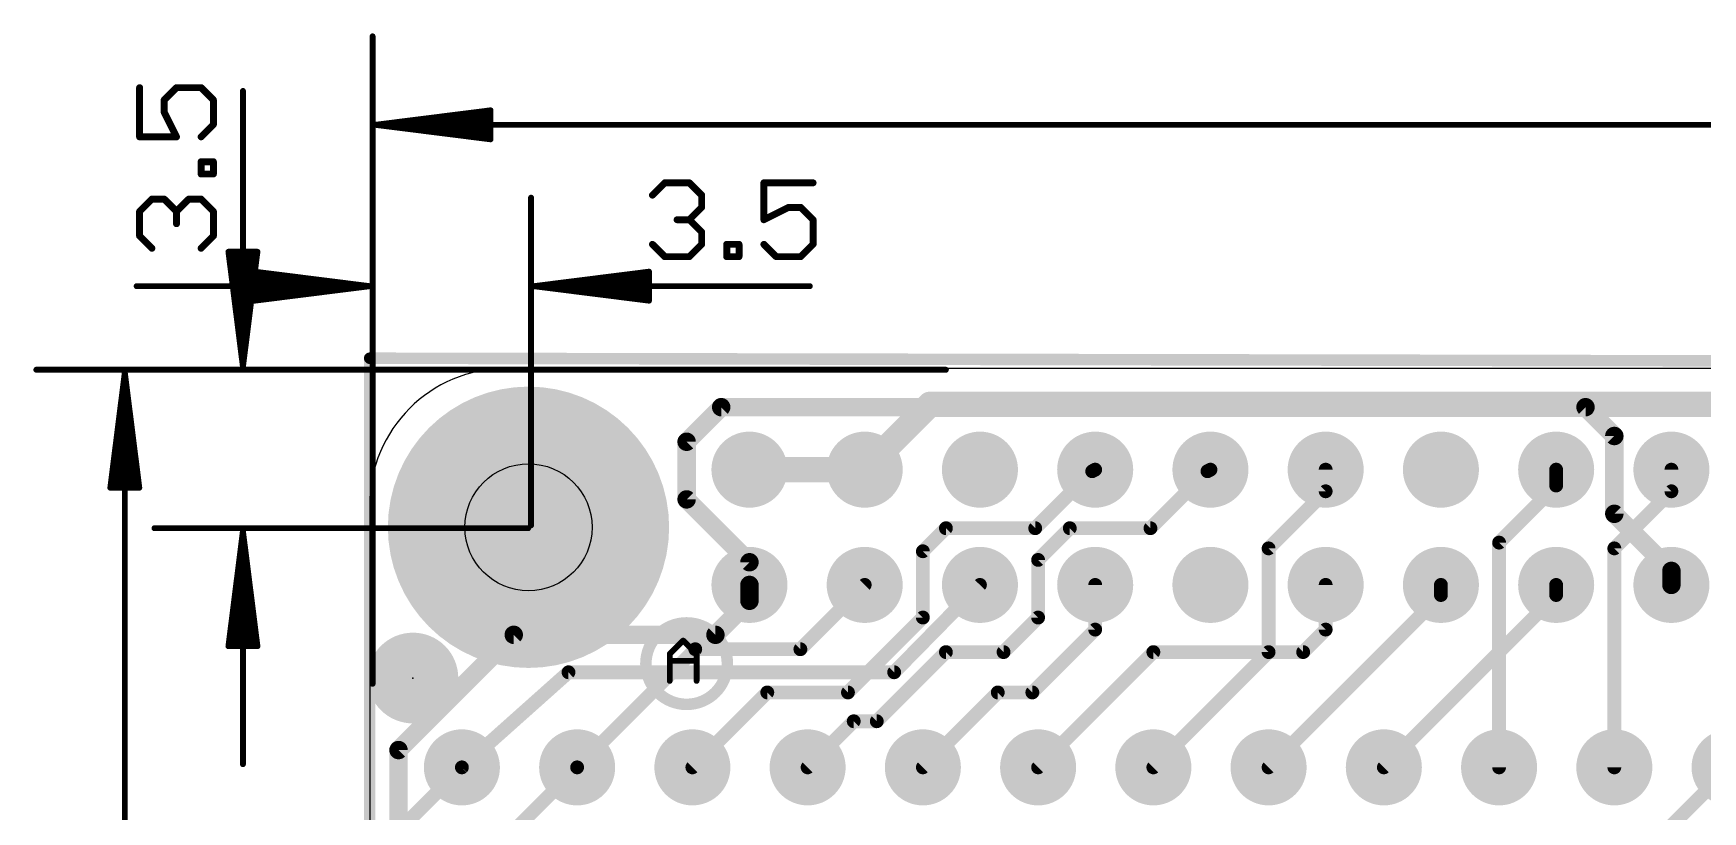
# Model space of a CAD drawing. Extents: x -7.8 to 70, y -5.3 to 37.7.
# Drawn here: x -7.41 to 29.38, y 20.23 to 37.38 of the extents above; entities that cross this region are included whole.
import ezdxf

# ---------------------------------------------------------------- set-up
doc = ezdxf.new("R2010")
doc.units = 0
for name, color, linetype in [('1', 12, 'CONTINUOUS'), ('16', 132, 'CONTINUOUS'), ('17', 110, 'CONTINUOUS'), ('20', 4, 'CONTINUOUS'), ('21', 40, 'CONTINUOUS'), ('23', 53, 'CONTINUOUS'), ('41', 12, 'CONTINUOUS'), ('47', 253, 'CONTINUOUS')]:
    doc.layers.add(name, color=color, linetype=linetype)

# ---------------------------------------------------------------- blocks, each defined once
blk = doc.blocks.new('ROUNDP')
at = {"const_width": 0.5}
blk.add_lwpolyline([(0, -0.25, 1), (0, 0.25, 1), (0, -0.25)], format="xyb", dxfattribs=at)
blk = doc.blocks.new('PIE')
at = {"const_width": 0.5}
blk.add_lwpolyline([(0, -0.25, 1), (0, 0.25, 1), (0, -0.25)], format="xyb", dxfattribs=at)

msp = doc.modelspace()

# ---------------------------------------------------------------- linework, layer by layer
at = {"layer": '1'}
for points, const_width in [([(12.35, 29.21), (10.91, 27.77)], 0.5588), ([(12.35, 29.21), (57.15, 29.21)], 0.5588), ([(8.37, 27.77), (10.91, 27.77)], 0.5588), ([(14.6685, 26.4795), (15.924, 27.735)], 0.3048), ([(15.924, 27.735), (15.99, 27.77)], 0.3048), ([(17.2085, 26.4795), (18.464, 27.735)], 0.3048), ([(18.464, 27.735), (18.53, 27.77)], 0.3048), ([(28.69, 27.77), (28.69, 27.293)], 0.3048), ([(28.69, 27.293), (27.432, 26.035)], 0.3048), ([(12.192, 25.9715), (12.7, 26.4795)], 0.3048), ([(12.7, 26.4795), (14.6685, 26.4795)], 0.3048), ([(14.732, 25.781), (15.4305, 26.4795)], 0.3048), ([(15.4305, 26.4795), (17.2085, 26.4795)], 0.3048), ([(12.192, 24.511), (12.192, 25.9715)], 0.3048), ([(27.432, 26.035), (27.432, 21.209)], 0.3048), ([(14.732, 24.511), (14.732, 25.781)], 0.3048), ([(9.4925, 23.8125), (10.91, 25.23)], 0.3048), ([(15.99, 25.23), (15.99, 24.245)], 0.3048), ([(19.812, 21.209), (23.61, 25.007)], 0.3048), ([(21.07, 24.245), (21.07, 25.23)], 0.3048), ([(22.352, 21.209), (26.15, 25.007)], 0.3048), ([(23.61, 25.007), (23.61, 25.23)], 0.3048), ([(26.15, 25.007), (26.15, 25.23)], 0.3048), ([(10.541, 22.86), (12.192, 24.511)], 0.3048), ([(13.97, 23.749), (14.732, 24.511)], 0.3048), ([(14.605, 22.86), (15.99, 24.245)], 0.3048), ([(20.574, 23.749), (21.07, 24.245)], 0.3048), ([(7.1755, 23.8125), (4.572, 21.209)], 0.3048), ([(7.1755, 23.8125), (9.4925, 23.8125)], 0.3048), ([(11.176, 22.225), (12.7, 23.749)], 0.3048), ([(12.7, 23.749), (13.97, 23.749)], 0.3048), ([(14.732, 21.209), (17.272, 23.749)], 0.3048), ([(17.272, 23.749), (20.574, 23.749)], 0.3048), ([(7.112, 21.209), (8.763, 22.86)], 0.3048), ([(8.763, 22.86), (10.541, 22.86)], 0.3048), ([(13.843, 22.86), (12.192, 21.209)], 0.3048), ([(13.843, 22.86), (14.605, 22.86)], 0.3048), ([(9.652, 21.209), (10.668, 22.225)], 0.3048), ([(10.668, 22.225), (11.176, 22.225)], 0.3048), ([(0.635, 19.812), (2.032, 21.209)], 0.3048), ([(1.27, 17.907), (4.572, 21.209)], 0.3048), ([(26.543, 17.78), (29.972, 21.209)], 0.3048)]:
    msp.add_lwpolyline(points, dxfattribs=dict(at, const_width=const_width))
for points, const_width in [([(12.35, 29.3497, 1), (12.35, 29.0703)], 0.2794), ([(12.4488, 29.1112, 1), (12.2512, 29.3088)], 0.2794), ([(8.37, 27.9097, 1), (8.37, 27.6303)], 0.2794), ([(10.8112, 27.8688, 1), (11.0088, 27.6712)], 0.2794), ([(10.91, 27.6303, 1), (10.91, 27.9097)], 0.2794), ([(15.8883, 27.8023, 1), (15.9597, 27.6677)], 0.1524), ([(15.9779, 27.6811, 1), (15.8701, 27.7889)], 0.1524), ([(16.0257, 27.7027, 1), (15.9543, 27.8373)], 0.1524), ([(18.4283, 27.8023, 1), (18.4997, 27.6677)], 0.1524), ([(18.5179, 27.6811, 1), (18.4101, 27.7889)], 0.1524), ([(18.5657, 27.7027, 1), (18.4943, 27.8373)], 0.1524), ([(28.7662, 27.77, 1), (28.6138, 27.77)], 0.1524), ([(28.6138, 27.293, 1), (28.7662, 27.293)], 0.1524), ([(28.7439, 27.2391, 1), (28.6361, 27.3469)], 0.1524), ([(12.7, 26.5557, 1), (12.7, 26.4033)], 0.1524), ([(12.7539, 26.4256, 1), (12.6461, 26.5334)], 0.1524), ([(14.6146, 26.5334, 1), (14.7224, 26.4256)], 0.1524), ([(14.6685, 26.4033, 1), (14.6685, 26.5557)], 0.1524), ([(15.4305, 26.5557, 1), (15.4305, 26.4033)], 0.1524), ([(15.4844, 26.4256, 1), (15.3766, 26.5334)], 0.1524), ([(17.1546, 26.5334, 1), (17.2624, 26.4256)], 0.1524), ([(17.2085, 26.4033, 1), (17.2085, 26.5557)], 0.1524), ([(12.2682, 25.9715, 1), (12.1158, 25.9715)], 0.1524), ([(27.5082, 26.035, 1), (27.3558, 26.035)], 0.1524), ([(27.3781, 26.0889, 1), (27.4859, 25.9811)], 0.1524), ([(12.1381, 26.0254, 1), (12.2459, 25.9176)], 0.1524), ([(14.8082, 25.781, 1), (14.6558, 25.781)], 0.1524), ([(14.6781, 25.8349, 1), (14.7859, 25.7271)], 0.1524), ([(10.9639, 25.1761, 1), (10.8561, 25.2839)], 0.1524), ([(16.0662, 25.23, 1), (15.9138, 25.23)], 0.1524), ([(21.1462, 25.23, 1), (20.9938, 25.23)], 0.1524), ([(23.6862, 25.23, 1), (23.5338, 25.23)], 0.1524), ([(23.5338, 25.007, 1), (23.6862, 25.007)], 0.1524), ([(23.6639, 24.9531, 1), (23.5561, 25.0609)], 0.1524), ([(26.2262, 25.23, 1), (26.0738, 25.23)], 0.1524), ([(26.0738, 25.007, 1), (26.2262, 25.007)], 0.1524), ([(26.2039, 24.9531, 1), (26.0961, 25.0609)], 0.1524), ([(12.2459, 24.4571, 1), (12.1381, 24.5649)], 0.1524), ([(14.7859, 24.4571, 1), (14.6781, 24.5649)], 0.1524), ([(12.1158, 24.511, 1), (12.2682, 24.511)], 0.1524), ([(14.6558, 24.511, 1), (14.8082, 24.511)], 0.1524), ([(15.9138, 24.245, 1), (16.0662, 24.245)], 0.1524), ([(16.0439, 24.1911, 1), (15.9361, 24.2989)], 0.1524), ([(20.9938, 24.245, 1), (21.1462, 24.245)], 0.1524), ([(21.1239, 24.1911, 1), (21.0161, 24.2989)], 0.1524), ([(7.1755, 23.8887, 1), (7.1755, 23.7363)], 0.1524), ([(7.2294, 23.7586, 1), (7.1216, 23.8664)], 0.1524), ([(9.4386, 23.8664, 1), (9.5464, 23.7586)], 0.1524), ([(9.4925, 23.7363, 1), (9.4925, 23.8887)], 0.1524), ([(12.7, 23.8252, 1), (12.7, 23.6728)], 0.1524), ([(12.7539, 23.6951, 1), (12.6461, 23.8029)], 0.1524), ([(13.9161, 23.8029, 1), (14.0239, 23.6951)], 0.1524), ([(13.97, 23.6728, 1), (13.97, 23.8252)], 0.1524), ([(17.272, 23.8252, 1), (17.272, 23.6728)], 0.1524), ([(17.3259, 23.6951, 1), (17.2181, 23.8029)], 0.1524), ([(20.5201, 23.8029, 1), (20.6279, 23.6951)], 0.1524), ([(20.574, 23.6728, 1), (20.574, 23.8252)], 0.1524), ([(8.763, 22.9362, 1), (8.763, 22.7838)], 0.1524), ([(8.8169, 22.8061, 1), (8.7091, 22.9139)], 0.1524), ([(10.4871, 22.9139, 1), (10.5949, 22.8061)], 0.1524), ([(10.541, 22.7838, 1), (10.541, 22.9362)], 0.1524), ([(13.843, 22.9362, 1), (13.843, 22.7838)], 0.1524), ([(13.8969, 22.8061, 1), (13.7891, 22.9139)], 0.1524), ([(14.5511, 22.9139, 1), (14.6589, 22.8061)], 0.1524), ([(14.605, 22.7838, 1), (14.605, 22.9362)], 0.1524), ([(10.668, 22.3012, 1), (10.668, 22.1488)], 0.1524), ([(10.7219, 22.1711, 1), (10.6141, 22.2789)], 0.1524), ([(11.1221, 22.2789, 1), (11.2299, 22.1711)], 0.1524), ([(11.176, 22.1488, 1), (11.176, 22.3012)], 0.1524), ([(2.0859, 21.1551, 1), (1.9781, 21.2629)], 0.1524), ([(4.5181, 21.2629, 1), (4.6259, 21.1551)], 0.1524), ([(4.6259, 21.1551, 1), (4.5181, 21.2629)], 0.1524), ([(7.0581, 21.2629, 1), (7.1659, 21.1551)], 0.1524), ([(9.5981, 21.2629, 1), (9.7059, 21.1551)], 0.1524), ([(12.1381, 21.2629, 1), (12.2459, 21.1551)], 0.1524), ([(14.6781, 21.2629, 1), (14.7859, 21.1551)], 0.1524), ([(19.7581, 21.2629, 1), (19.8659, 21.1551)], 0.1524), ([(22.2981, 21.2629, 1), (22.4059, 21.1551)], 0.1524), ([(27.3558, 21.209, 1), (27.5082, 21.209)], 0.1524)]:
    msp.add_lwpolyline(points, format="xyb", dxfattribs=dict(at, const_width=const_width))
at = {"layer": '16'}
for points, const_width in [([(0, 30.226), (0, 0)], 0.254), ([(65.024, 30.099), (0, 30.226)], 0.254), ([(0, 30.226), (0, 0)], 0.254), ([(65.024, 30.099), (0, 30.226)], 0.254), ([(6.985, 28.3845), (7.747, 29.1465)], 0.4064), ([(7.747, 29.1465), (26.797, 29.1465)], 0.4064), ([(26.797, 29.1465), (27.432, 28.5115)], 0.4064), ([(27.432, 28.5115), (27.432, 26.797)], 0.4064), ([(6.985, 27.1145), (6.985, 28.3845)], 0.4064), ([(21.07, 27.293), (21.07, 27.77)], 0.3048), ([(26.15, 27.42), (26.15, 27.77)], 0.3048), ([(8.37, 25.7295), (6.985, 27.1145)], 0.4064), ([(19.812, 26.035), (21.07, 27.293)], 0.3048), ([(24.892, 26.162), (26.15, 27.42)], 0.3048), ([(27.432, 26.797), (28.69, 25.539)], 0.4064), ([(19.812, 23.749), (19.812, 26.035)], 0.3048), ([(24.892, 21.209), (24.892, 26.162)], 0.3048), ([(8.37, 25.23), (8.37, 25.7295)], 0.4064), ([(8.37, 25.23), (8.37, 24.88)], 0.4064), ([(28.69, 25.539), (28.69, 25.23)], 0.4064), ([(8.37, 24.88), (7.62, 24.13)], 0.4064), ([(11.5595, 23.3045), (13.45, 25.23)], 0.3048), ([(3.175, 24.13), (0.635, 21.59)], 0.4064), ([(7.62, 24.13), (3.175, 24.13)], 0.4064), ([(17.272, 21.209), (19.812, 23.749)], 0.3048), ([(4.3815, 23.3045), (2.032, 21.209)], 0.3048), ([(4.3815, 23.3045), (11.5595, 23.3045)], 0.3048), ([(0.635, 21.59), (0.635, 10.795)], 0.4064)]:
    msp.add_lwpolyline(points, dxfattribs=dict(at, const_width=const_width))
for points, const_width in [([(0.0635, 30.226, 1), (-0.0635, 30.226)], 0.127), ([(0.0001, 30.2895, 1), (-0.0001, 30.1625)], 0.127), ([(0.0635, 30.226, 1), (-0.0635, 30.226)], 0.127), ([(0.0001, 30.2895, 1), (-0.0001, 30.1625)], 0.127), ([(7.747, 29.2481, 1), (7.747, 29.0449)], 0.2032), ([(7.8188, 29.0747, 1), (7.6752, 29.2183)], 0.2032), ([(26.8688, 29.2183, 1), (26.7252, 29.0747)], 0.2032), ([(26.797, 29.0449, 1), (26.797, 29.2481)], 0.2032), ([(27.5336, 28.5115, 1), (27.3304, 28.5115)], 0.2032), ([(7.0866, 28.3845, 1), (6.8834, 28.3845)], 0.2032), ([(6.9132, 28.4563, 1), (7.0568, 28.3127)], 0.2032), ([(27.3602, 28.4397, 1), (27.5038, 28.5833)], 0.2032), ([(21.1462, 27.77, 1), (20.9938, 27.77)], 0.1524), ([(26.2262, 27.77, 1), (26.0738, 27.77)], 0.1524), ([(7.0568, 27.1863, 1), (6.9132, 27.0427)], 0.2032), ([(20.9938, 27.293, 1), (21.1462, 27.293)], 0.1524), ([(21.1239, 27.2391, 1), (21.0161, 27.3469)], 0.1524), ([(26.0738, 27.42, 1), (26.2262, 27.42)], 0.1524), ([(26.2039, 27.3661, 1), (26.0961, 27.4739)], 0.1524), ([(6.8834, 27.1145, 1), (7.0866, 27.1145)], 0.2032), ([(27.3304, 26.797, 1), (27.5336, 26.797)], 0.2032), ([(27.5038, 26.8688, 1), (27.3602, 26.7252)], 0.2032), ([(19.8882, 26.035, 1), (19.7358, 26.035)], 0.1524), ([(19.7581, 26.0889, 1), (19.8659, 25.9811)], 0.1524), ([(24.9682, 26.162, 1), (24.8158, 26.162)], 0.1524), ([(24.8381, 26.2159, 1), (24.9459, 26.1081)], 0.1524), ([(8.4716, 25.7295, 1), (8.2684, 25.7295)], 0.2032), ([(8.2982, 25.6577, 1), (8.4418, 25.8013)], 0.2032), ([(8.4716, 25.23, 1), (8.2684, 25.23)], 0.2032), ([(28.7916, 25.539, 1), (28.5884, 25.539)], 0.2032), ([(28.6182, 25.4672, 1), (28.7618, 25.6108)], 0.2032), ([(8.2684, 25.23, 1), (8.4716, 25.23)], 0.2032), ([(8.4418, 24.8082, 1), (8.2982, 24.9518)], 0.2032), ([(13.5044, 25.1766, 1), (13.3956, 25.2834)], 0.1524), ([(28.5884, 25.23, 1), (28.7916, 25.23)], 0.2032), ([(8.2684, 24.88, 1), (8.4716, 24.88)], 0.2032), ([(3.175, 24.2316, 1), (3.175, 24.0284)], 0.2032), ([(3.2468, 24.0582, 1), (3.1032, 24.2018)], 0.2032), ([(7.5482, 24.2018, 1), (7.6918, 24.0582)], 0.2032), ([(7.62, 24.0284, 1), (7.62, 24.2316)], 0.2032), ([(19.7358, 23.749, 1), (19.8882, 23.749)], 0.1524), ([(19.8659, 23.6951, 1), (19.7581, 23.8029)], 0.1524), ([(4.3815, 23.3807, 1), (4.3815, 23.2283)], 0.1524), ([(4.4322, 23.2476, 1), (4.3308, 23.3614)], 0.1524), ([(11.5051, 23.3579, 1), (11.6139, 23.2511)], 0.1524), ([(11.5595, 23.2283, 1), (11.5595, 23.3807)], 0.1524), ([(0.7366, 21.59, 1), (0.5334, 21.59)], 0.2032), ([(0.5632, 21.6618, 1), (0.7068, 21.5182)], 0.2032), ([(1.9813, 21.2659, 1), (2.0827, 21.1521)], 0.1524), ([(17.2181, 21.2629, 1), (17.3259, 21.1551)], 0.1524), ([(24.8158, 21.209, 1), (24.9682, 21.209)], 0.1524)]:
    msp.add_lwpolyline(points, format="xyb", dxfattribs=dict(at, const_width=const_width))
at = {"layer": '20'}
for p, q in [((62, 30), (3, 30)), ((0, 27), (0, 3))]:
    msp.add_line(p, q, dxfattribs=at)
msp.add_circle((3.5, 26.5), 1.4, dxfattribs=at)
msp.add_arc((3, 27), 3, 90, 180, dxfattribs=at)
at = {"layer": '21'}
for points, const_width in [([(6.985, 22.597, 1), (6.985, 24.393, 1), (6.985, 22.597)], 0.254), ([(6.9315, 24.0262, 1), (6.8866, 23.9813)], 0.0635), ([(6.9315, 23.9813, 1), (6.8866, 24.0262)], 0.0635), ([(6.6442, 23.7072, 1), (6.5807, 23.7072)], 0.0635), ([(6.59, 23.7296, 1), (6.6349, 23.6847)], 0.0635), ([(6.6125, 23.5906, 1), (6.6125, 23.5271)], 0.0635), ([(7.2374, 23.7072, 1), (7.1739, 23.7072)], 0.0635), ([(7.1832, 23.6847, 1), (7.2281, 23.7296)], 0.0635), ([(7.2057, 23.5271, 1), (7.2057, 23.5906)], 0.0635), ([(6.5807, 23.114, 1), (6.6442, 23.114)], 0.0635), ([(7.1739, 23.114, 1), (7.2374, 23.114)], 0.0635)]:
    msp.add_lwpolyline(points, format="xyb", dxfattribs=dict(at, const_width=const_width))
at = {"layer": '21', "const_width": 0.127}
for points in [[(6.6125, 23.7072), (6.9091, 24.0038)], [(6.9091, 24.0038), (7.2057, 23.7072)], [(6.6125, 23.114), (6.6125, 23.7072)], [(6.6125, 23.5589), (7.2057, 23.5589)], [(7.2057, 23.7072), (7.2057, 23.114)]]:
    msp.add_lwpolyline(points, dxfattribs=at)
at = {"layer": '23'}
msp.add_point((0.9525, 23.1775), dxfattribs=at)
at = {"layer": '41'}
for points, const_width in [([(3.5, 24.95, 1), (3.5, 28.05, 1), (3.5, 24.95)], 3.1), ([(0.9525, 23.9275, 0.4142), (0.2025, 23.1775)], 0.5), ([(1.7025, 23.1775, 0.4142), (0.9525, 23.9275)], 0.5), ([(0.9525, 24.0525, 1), (0.9525, 23.8025)], 0.25), ([(0.9525, 23.8025, 1), (0.9525, 24.0525)], 0.25), ([(0.2025, 23.1775, 0.4142), (0.9525, 22.4275)], 0.5), ([(0.3275, 23.1775, 1), (0.0775, 23.1775)], 0.25), ([(0.0775, 23.1775, 1), (0.3275, 23.1775)], 0.25), ([(0.9525, 22.4275, 0.4142), (1.7025, 23.1775)], 0.5), ([(1.8275, 23.1775, 1), (1.5775, 23.1775)], 0.25), ([(1.5775, 23.1775, 1), (1.8275, 23.1775)], 0.25), ([(0.9525, 22.5525, 1), (0.9525, 22.3025)], 0.25), ([(0.9525, 22.3025, 1), (0.9525, 22.5525)], 0.25)]:
    msp.add_lwpolyline(points, format="xyb", dxfattribs=dict(at, const_width=const_width))
at = {"layer": '47'}
for points, const_width in [([(0.0635, 23.0505), (0.0635, 37.3195)], 0.13), ([(-5.0717, 36.1886), (-5.0717, 35.1039)], 0.1524), ([(-4.5294, 35.9174), (-4.2582, 36.1886)], 0.1524), ([(-4.2582, 36.1886), (-3.7159, 36.1886)], 0.1524), ([(-3.7159, 36.1886), (-3.4447, 35.9174)], 0.1524), ([(-2.794, 30.037), (-2.794, 36.1156)], 0.13), ([(-4.5294, 35.6463), (-4.5294, 35.9174)], 0.1524), ([(-4.2582, 35.1039), (-4.5294, 35.6463)], 0.1524), ([(-3.4447, 35.9174), (-3.4447, 35.3751)], 0.1524), ([(0.1285, 35.3695), (2.6635, 35.6887)], 0.13), ([(0.1285, 35.3695), (2.6635, 35.6295)], 0.13), ([(2.6635, 35.6887), (2.6635, 35.0503)], 0.13), ([(-3.4447, 35.3751), (-3.7159, 35.1039)], 0.1524), ([(0.1285, 35.3695), (2.6635, 35.4995)], 0.13), ([(0.1285, 35.3695), (64.959, 35.3695)], 0.13), ([(2.6635, 35.0503), (0.1285, 35.3695)], 0.13), ([(2.6635, 35.2395), (0.1285, 35.3695)], 0.13), ([(2.6635, 35.1095), (0.1285, 35.3695)], 0.13), ([(-5.0717, 35.1039), (-4.2582, 35.1039)], 0.1524), ([(-3.7159, 34.2854), (-3.7159, 34.5565)], 0.1524), ([(-3.7159, 34.5565), (-3.4447, 34.5565)], 0.1524), ([(-3.4447, 34.5565), (-3.4447, 34.2854)], 0.1524), ([(-3.4447, 34.2854), (-3.7159, 34.2854)], 0.1524), ([(6.2322, 33.82), (6.5034, 34.0912)], 0.1524), ([(6.5034, 34.0912), (7.0457, 34.0912)], 0.1524), ([(7.0457, 34.0912), (7.3169, 33.82)], 0.1524), ([(7.3169, 33.82), (7.3169, 33.5489)], 0.1524), ([(9.7726, 34.0912), (8.6879, 34.0912)], 0.1524), ([(8.6879, 34.0912), (8.6879, 33.2777)], 0.1524), ([(-5.0717, 33.4617), (-4.8005, 33.7329)], 0.1524), ([(-5.0717, 32.9194), (-5.0717, 33.4617)], 0.1524), ([(-4.8005, 33.7329), (-4.5294, 33.7329)], 0.1524), ([(-4.5294, 33.7329), (-4.2582, 33.4617)], 0.1524), ([(-4.2582, 33.4617), (-3.987, 33.7329)], 0.1524), ([(-4.2582, 33.4617), (-4.2582, 33.1905)], 0.1524), ([(-3.987, 33.7329), (-3.7159, 33.7329)], 0.1524), ([(-3.7159, 33.7329), (-3.4447, 33.4617)], 0.1524), ([(-3.4447, 33.4617), (-3.4447, 32.9194)], 0.1524), ([(0.0635, 28.956), (0.0635, 33.7635)], 0.13), ([(3.556, 26.543), (3.556, 33.7635)], 0.13), ([(7.3169, 33.5489), (7.0457, 33.2777)], 0.1524), ([(8.6879, 33.2777), (9.2303, 33.5489)], 0.1524), ([(9.2303, 33.5489), (9.5014, 33.5489)], 0.1524), ([(9.5014, 33.5489), (9.7726, 33.2777)], 0.1524), ([(7.0457, 33.2777), (6.7745, 33.2777)], 0.1524), ([(7.0457, 33.2777), (7.3169, 33.0065)], 0.1524), ([(9.7726, 33.2777), (9.7726, 32.7354)], 0.1524), ([(-4.8005, 32.6482), (-5.0717, 32.9194)], 0.1524), ([(-3.4447, 32.9194), (-3.7159, 32.6482)], 0.1524), ([(6.5034, 32.4642), (6.2322, 32.7354)], 0.1524), ([(7.3169, 32.7354), (7.0457, 32.4642)], 0.1524), ([(7.3169, 33.0065), (7.3169, 32.7354)], 0.1524), ([(7.8694, 32.4642), (7.8694, 32.7354)], 0.1524), ([(7.8694, 32.7354), (8.1405, 32.7354)], 0.1524), ([(8.1405, 32.7354), (8.1405, 32.4642)], 0.1524), ([(8.9591, 32.4642), (8.6879, 32.7354)], 0.1524), ([(9.7726, 32.7354), (9.5014, 32.4642)], 0.1524), ([(-2.794, 30.037), (-3.1132, 32.572)], 0.13), ([(-3.1132, 32.572), (-2.4748, 32.572)], 0.13), ([(-2.794, 30.037), (-3.054, 32.572)], 0.13), ([(-2.794, 30.037), (-2.924, 32.572)], 0.13), ([(-2.4748, 32.572), (-2.794, 30.037)], 0.13), ([(-2.664, 32.572), (-2.794, 30.037)], 0.13), ([(-2.534, 32.572), (-2.794, 30.037)], 0.13), ([(7.0457, 32.4642), (6.5034, 32.4642)], 0.1524), ([(8.1405, 32.4642), (7.8694, 32.4642)], 0.1524), ([(9.5014, 32.4642), (8.9591, 32.4642)], 0.1524), ([(-0.0015, 31.8135), (-2.5365, 32.1327)], 0.13), ([(-2.5365, 32.1327), (-2.5365, 31.4943)], 0.13), ([(-0.0015, 31.8135), (-2.5365, 32.0735)], 0.13), ([(-0.0015, 31.8135), (-2.5365, 31.9435)], 0.13), ([(3.621, 31.8135), (6.156, 32.1327)], 0.13), ([(3.621, 31.8135), (6.156, 32.0735)], 0.13), ([(3.621, 31.8135), (6.156, 31.9435)], 0.13), ([(6.156, 32.1327), (6.156, 31.4943)], 0.13), ([(-0.0015, 31.8135), (-5.1365, 31.8135)], 0.13), ([(-2.5365, 31.4943), (-0.0015, 31.8135)], 0.13), ([(-2.5365, 31.6835), (-0.0015, 31.8135)], 0.13), ([(-2.5365, 31.5535), (-0.0015, 31.8135)], 0.13), ([(3.621, 31.8135), (9.6996, 31.8135)], 0.13), ([(6.156, 31.4943), (3.621, 31.8135)], 0.13), ([(6.156, 31.6835), (3.621, 31.8135)], 0.13), ([(6.156, 31.5535), (3.621, 31.8135)], 0.13), ([(12.7, 29.972), (-7.3475, 29.972)], 0.13), ([(-5.3975, 29.907), (-5.7167, 27.372)], 0.13), ([(-5.3975, 29.907), (-5.6575, 27.372)], 0.13), ([(-5.3975, 29.907), (-5.5275, 27.372)], 0.13), ([(-5.3975, 0.065), (-5.3975, 29.907)], 0.13), ([(-5.0783, 27.372), (-5.3975, 29.907)], 0.13), ([(-5.2675, 27.372), (-5.3975, 29.907)], 0.13), ([(-5.1375, 27.372), (-5.3975, 29.907)], 0.13), ([(3.937, 29.972), (-4.744, 29.972)], 0.13), ([(-5.7167, 27.372), (-5.0783, 27.372)], 0.13), ([(3.4925, 26.4795), (-4.744, 26.4795)], 0.13), ([(-2.794, 26.4145), (-3.1132, 23.8795)], 0.13), ([(-2.794, 26.4145), (-3.054, 23.8795)], 0.13), ([(-2.794, 26.4145), (-2.924, 23.8795)], 0.13), ([(-2.794, 26.4145), (-2.794, 21.2795)], 0.13), ([(-2.4748, 23.8795), (-2.794, 26.4145)], 0.13), ([(-2.664, 23.8795), (-2.794, 26.4145)], 0.13), ([(-2.534, 23.8795), (-2.794, 26.4145)], 0.13), ([(-3.1132, 23.8795), (-2.4748, 23.8795)], 0.13)]:
    msp.add_lwpolyline(points, dxfattribs=dict(at, const_width=const_width))
for points, const_width in [([(0.096, 37.3195, 1), (0.031, 37.3195)], 0.065), ([(-5.0336, 36.1886, 1), (-5.1098, 36.1886)], 0.0762), ([(-4.2582, 36.2267, 1), (-4.2582, 36.1505)], 0.0762), ([(-4.2313, 36.1617, 1), (-4.2851, 36.2155)], 0.0762), ([(-3.6889, 36.2155, 1), (-3.7428, 36.1617)], 0.0762), ([(-3.7159, 36.1505, 1), (-3.7159, 36.2267)], 0.0762), ([(-2.7615, 36.1156, 1), (-2.8265, 36.1156)], 0.065), ([(-4.4913, 35.9174, 1), (-4.5675, 35.9174)], 0.0762), ([(-4.5563, 35.9444, 1), (-4.5024, 35.8905)], 0.0762), ([(-4.4953, 35.6633, 1), (-4.5634, 35.6292)], 0.0762), ([(-3.4066, 35.9174, 1), (-3.4828, 35.9174)], 0.0762), ([(-3.4716, 35.8905, 1), (-3.4178, 35.9444)], 0.0762), ([(2.696, 35.6887, 1), (2.631, 35.6887)], 0.065), ([(2.6676, 35.6565, 1), (2.6594, 35.721)], 0.065), ([(2.6668, 35.5972, 1), (2.6602, 35.6618)], 0.065), ([(-4.5675, 35.6463, 1), (-4.4913, 35.6463)], 0.0762), ([(-3.4828, 35.3751, 1), (-3.4066, 35.3751)], 0.0762), ([(-3.4178, 35.3482, 1), (-3.4716, 35.402)], 0.0762), ([(0.1285, 35.402, 1), (0.1285, 35.337)], 0.065), ([(0.1326, 35.4017, 1), (0.1244, 35.3373)], 0.065), ([(0.1268, 35.402, 1), (0.1302, 35.337)], 0.065), ([(0.1302, 35.402, 1), (0.1268, 35.337)], 0.065), ([(0.1318, 35.4018, 1), (0.1252, 35.3372)], 0.065), ([(0.1252, 35.4018, 1), (0.1318, 35.3372)], 0.065), ([(0.1244, 35.4017, 1), (0.1326, 35.3373)], 0.065), ([(2.6652, 35.467, 1), (2.6618, 35.532)], 0.065), ([(-5.0717, 35.142, 1), (-5.0717, 35.0658)], 0.0762), ([(-5.1098, 35.1039, 1), (-5.0336, 35.1039)], 0.0762), ([(-4.2923, 35.0869, 1), (-4.2241, 35.121)], 0.0762), ([(-4.2582, 35.0658, 1), (-4.2582, 35.142)], 0.0762), ([(-3.7428, 35.1309, 1), (-3.6889, 35.077)], 0.0762), ([(2.631, 35.0503, 1), (2.696, 35.0503)], 0.065), ([(2.6594, 35.018, 1), (2.6676, 35.0825)], 0.065), ([(2.6602, 35.0772, 1), (2.6668, 35.1418)], 0.065), ([(2.6618, 35.207, 1), (2.6652, 35.272)], 0.065), ([(-3.6778, 34.5565, 1), (-3.754, 34.5565)], 0.0762), ([(-3.7159, 34.5946, 1), (-3.7159, 34.5184)], 0.0762), ([(-3.4066, 34.5565, 1), (-3.4828, 34.5565)], 0.0762), ([(-3.4447, 34.5184, 1), (-3.4447, 34.5946)], 0.0762), ([(-3.7159, 34.3235, 1), (-3.7159, 34.2473)], 0.0762), ([(-3.754, 34.2854, 1), (-3.6778, 34.2854)], 0.0762), ([(-3.4828, 34.2854, 1), (-3.4066, 34.2854)], 0.0762), ([(-3.4447, 34.2473, 1), (-3.4447, 34.3235)], 0.0762), ([(6.2053, 33.847, 1), (6.2591, 33.7931)], 0.0762), ([(6.5034, 34.1293, 1), (6.5034, 34.0531)], 0.0762), ([(6.5303, 34.0642, 1), (6.4764, 34.1181)], 0.0762), ([(7.0726, 34.1181, 1), (7.0188, 34.0642)], 0.0762), ([(7.0457, 34.0531, 1), (7.0457, 34.1293)], 0.0762), ([(7.355, 33.82, 1), (7.2788, 33.82)], 0.0762), ([(7.2899, 33.7931, 1), (7.3438, 33.847)], 0.0762), ([(8.6879, 34.1293, 1), (8.6879, 34.0531)], 0.0762), ([(8.726, 34.0912, 1), (8.6498, 34.0912)], 0.0762), ([(9.7726, 34.0531, 1), (9.7726, 34.1293)], 0.0762), ([(-5.0336, 33.4617, 1), (-5.1098, 33.4617)], 0.0762), ([(-5.0986, 33.4886, 1), (-5.0447, 33.4348)], 0.0762), ([(-4.8005, 33.771, 1), (-4.8005, 33.6948)], 0.0762), ([(-4.7736, 33.7059, 1), (-4.8275, 33.7598)], 0.0762), ([(-4.5024, 33.7598, 1), (-4.5563, 33.7059)], 0.0762), ([(-4.5294, 33.6948, 1), (-4.5294, 33.771)], 0.0762), ([(-4.2201, 33.4617, 1), (-4.2963, 33.4617)], 0.0762), ([(-4.2851, 33.4886, 1), (-4.2313, 33.4348)], 0.0762), ([(-4.2851, 33.4348, 1), (-4.2313, 33.4886)], 0.0762), ([(-3.987, 33.771, 1), (-3.987, 33.6948)], 0.0762), ([(-3.9601, 33.7059, 1), (-4.014, 33.7598)], 0.0762), ([(-3.6889, 33.7598, 1), (-3.7428, 33.7059)], 0.0762), ([(-3.7159, 33.6948, 1), (-3.7159, 33.771)], 0.0762), ([(-3.4066, 33.4617, 1), (-3.4828, 33.4617)], 0.0762), ([(-3.4716, 33.4348, 1), (-3.4178, 33.4886)], 0.0762), ([(0.096, 33.7635, 1), (0.031, 33.7635)], 0.065), ([(3.5885, 33.7635, 1), (3.5235, 33.7635)], 0.065), ([(7.2788, 33.5489, 1), (7.355, 33.5489)], 0.0762), ([(7.3438, 33.5219, 1), (7.2899, 33.5758)], 0.0762), ([(9.2303, 33.587, 1), (9.2303, 33.5108)], 0.0762), ([(9.2473, 33.5148, 1), (9.2132, 33.5829)], 0.0762), ([(9.5284, 33.5758, 1), (9.4745, 33.5219)], 0.0762), ([(9.5014, 33.5108, 1), (9.5014, 33.587)], 0.0762), ([(-4.2963, 33.1905, 1), (-4.2201, 33.1905)], 0.0762), ([(6.7745, 33.3158, 1), (6.7745, 33.2396)], 0.0762), ([(7.0726, 33.3046, 1), (7.0188, 33.2508)], 0.0762), ([(7.0188, 33.3046, 1), (7.0726, 33.2508)], 0.0762), ([(7.0457, 33.2396, 1), (7.0457, 33.3158)], 0.0762), ([(8.6709, 33.3118, 1), (8.705, 33.2436)], 0.0762), ([(8.6498, 33.2777, 1), (8.726, 33.2777)], 0.0762), ([(9.8107, 33.2777, 1), (9.7345, 33.2777)], 0.0762), ([(9.7457, 33.2508, 1), (9.7995, 33.3046)], 0.0762), ([(-5.0447, 32.9463, 1), (-5.0986, 32.8924)], 0.0762), ([(-5.1098, 32.9194, 1), (-5.0336, 32.9194)], 0.0762), ([(-3.4828, 32.9194, 1), (-3.4066, 32.9194)], 0.0762), ([(-3.4178, 32.8924, 1), (-3.4716, 32.9463)], 0.0762), ([(6.2591, 32.7623, 1), (6.2053, 32.7084)], 0.0762), ([(7.355, 33.0065, 1), (7.2788, 33.0065)], 0.0762), ([(7.2788, 32.7354, 1), (7.355, 32.7354)], 0.0762), ([(7.2899, 32.9796, 1), (7.3438, 33.0335)], 0.0762), ([(7.3438, 32.7084, 1), (7.2899, 32.7623)], 0.0762), ([(7.9075, 32.7354, 1), (7.8313, 32.7354)], 0.0762), ([(7.8694, 32.7735, 1), (7.8694, 32.6973)], 0.0762), ([(8.1786, 32.7354, 1), (8.1024, 32.7354)], 0.0762), ([(8.1405, 32.6973, 1), (8.1405, 32.7735)], 0.0762), ([(8.7149, 32.7623, 1), (8.661, 32.7084)], 0.0762), ([(9.7345, 32.7354, 1), (9.8107, 32.7354)], 0.0762), ([(9.7995, 32.7084, 1), (9.7457, 32.7623)], 0.0762), ([(-4.8275, 32.6213, 1), (-4.7736, 32.6751)], 0.0762), ([(-3.7428, 32.6751, 1), (-3.6889, 32.6213)], 0.0762), ([(-3.081, 32.5761, 1), (-3.1455, 32.5679)], 0.065), ([(-3.1132, 32.6045, 1), (-3.1132, 32.5395)], 0.065), ([(-3.0217, 32.5753, 1), (-3.0863, 32.5687)], 0.065), ([(-2.8915, 32.5737, 1), (-2.9565, 32.5703)], 0.065), ([(-2.6315, 32.5703, 1), (-2.6965, 32.5737)], 0.065), ([(-2.5017, 32.5687, 1), (-2.5663, 32.5753)], 0.065), ([(-2.4425, 32.5679, 1), (-2.507, 32.5761)], 0.065), ([(-2.4748, 32.5395, 1), (-2.4748, 32.6045)], 0.065), ([(6.5034, 32.5023, 1), (6.5034, 32.4261)], 0.0762), ([(6.4764, 32.4373, 1), (6.5303, 32.4911)], 0.0762), ([(7.0188, 32.4911, 1), (7.0726, 32.4373)], 0.0762), ([(7.0457, 32.4261, 1), (7.0457, 32.5023)], 0.0762), ([(7.8694, 32.5023, 1), (7.8694, 32.4261)], 0.0762), ([(7.8313, 32.4642, 1), (7.9075, 32.4642)], 0.0762), ([(8.1024, 32.4642, 1), (8.1786, 32.4642)], 0.0762), ([(8.1405, 32.4261, 1), (8.1405, 32.5023)], 0.0762), ([(8.9591, 32.5023, 1), (8.9591, 32.4261)], 0.0762), ([(8.9322, 32.4373, 1), (8.986, 32.4911)], 0.0762), ([(9.4745, 32.4911, 1), (9.5284, 32.4373)], 0.0762), ([(9.5014, 32.4261, 1), (9.5014, 32.5023)], 0.0762), ([(-2.5324, 32.165, 1), (-2.5406, 32.1005)], 0.065), ([(-2.504, 32.1327, 1), (-2.569, 32.1327)], 0.065), ([(-2.5332, 32.1058, 1), (-2.5398, 32.0412)], 0.065), ([(-2.5348, 31.976, 1), (-2.5382, 31.911)], 0.065), ([(6.1885, 32.1327, 1), (6.1235, 32.1327)], 0.065), ([(6.1601, 32.1005, 1), (6.1519, 32.165)], 0.065), ([(6.1593, 32.0412, 1), (6.1527, 32.1058)], 0.065), ([(6.1577, 31.911, 1), (6.1543, 31.976)], 0.065), ([(-5.1365, 31.846, 1), (-5.1365, 31.781)], 0.065), ([(-2.5382, 31.716, 1), (-2.5348, 31.651)], 0.065), ([(0.0026, 31.7813, 1), (-0.0056, 31.8457)], 0.065), ([(-0.0056, 31.7813, 1), (0.0026, 31.8457)], 0.065), ([(0.0018, 31.7812, 1), (-0.0048, 31.8458)], 0.065), ([(-0.0048, 31.7812, 1), (0.0018, 31.8458)], 0.065), ([(-0.0032, 31.781, 1), (0.0002, 31.846)], 0.065), ([(0.0002, 31.781, 1), (-0.0032, 31.846)], 0.065), ([(-0.0015, 31.781, 1), (-0.0015, 31.846)], 0.065), ([(3.621, 31.846, 1), (3.621, 31.781)], 0.065), ([(3.6251, 31.8457, 1), (3.6169, 31.7813)], 0.065), ([(3.6193, 31.846, 1), (3.6227, 31.781)], 0.065), ([(3.6227, 31.846, 1), (3.6193, 31.781)], 0.065), ([(3.6243, 31.8458, 1), (3.6177, 31.7812)], 0.065), ([(3.6177, 31.8458, 1), (3.6243, 31.7812)], 0.065), ([(3.6169, 31.8457, 1), (3.6251, 31.7813)], 0.065), ([(6.1543, 31.651, 1), (6.1577, 31.716)], 0.065), ([(9.6996, 31.781, 1), (9.6996, 31.846)], 0.065), ([(-2.5398, 31.5858, 1), (-2.5332, 31.5212)], 0.065), ([(-2.5406, 31.5265, 1), (-2.5324, 31.462)], 0.065), ([(-2.569, 31.4943, 1), (-2.504, 31.4943)], 0.065), ([(6.1235, 31.4943, 1), (6.1885, 31.4943)], 0.065), ([(6.1519, 31.462, 1), (6.1601, 31.5265)], 0.065), ([(6.1527, 31.5212, 1), (6.1593, 31.5858)], 0.065), ([(-7.3475, 30.0045, 1), (-7.3475, 29.9395)], 0.065), ([(-5.365, 29.907, 1), (-5.43, 29.907)], 0.065), ([(-5.3653, 29.9111, 1), (-5.4297, 29.9029)], 0.065), ([(-5.365, 29.9053, 1), (-5.43, 29.9087)], 0.065), ([(-5.365, 29.9087, 1), (-5.43, 29.9053)], 0.065), ([(-5.3652, 29.9103, 1), (-5.4298, 29.9037)], 0.065), ([(-5.3652, 29.9037, 1), (-5.4298, 29.9103)], 0.065), ([(-5.3653, 29.9029, 1), (-5.4297, 29.9111)], 0.065), ([(-4.744, 30.0045, 1), (-4.744, 29.9395)], 0.065), ([(-2.8262, 30.0411, 1), (-2.7618, 30.0329)], 0.065), ([(-2.8263, 30.0403, 1), (-2.7617, 30.0337)], 0.065), ([(-2.8265, 30.0353, 1), (-2.7615, 30.0387)], 0.065), ([(-2.8265, 30.0387, 1), (-2.7615, 30.0353)], 0.065), ([(-2.8265, 30.037, 1), (-2.7615, 30.037)], 0.065), ([(-2.8263, 30.0337, 1), (-2.7617, 30.0403)], 0.065), ([(-2.8262, 30.0329, 1), (-2.7618, 30.0411)], 0.065), ([(3.937, 29.9395, 1), (3.937, 30.0045)], 0.065), ([(12.7, 29.9395, 1), (12.7, 30.0045)], 0.065), ([(0.031, 28.956, 1), (0.096, 28.956)], 0.065), ([(-5.749, 27.3761, 1), (-5.6845, 27.3679)], 0.065), ([(-5.7167, 27.4045, 1), (-5.7167, 27.3395)], 0.065), ([(-5.6898, 27.3753, 1), (-5.6252, 27.3687)], 0.065), ([(-5.56, 27.3737, 1), (-5.495, 27.3703)], 0.065), ([(-5.3, 27.3703, 1), (-5.235, 27.3737)], 0.065), ([(-5.1698, 27.3687, 1), (-5.1052, 27.3753)], 0.065), ([(-5.1105, 27.3679, 1), (-5.046, 27.3761)], 0.065), ([(-5.0783, 27.3395, 1), (-5.0783, 27.4045)], 0.065), ([(-4.744, 26.512, 1), (-4.744, 26.447)], 0.065), ([(3.4925, 26.447, 1), (3.4925, 26.512)], 0.065), ([(3.5235, 26.543, 1), (3.5885, 26.543)], 0.065), ([(-2.7615, 26.4145, 1), (-2.8265, 26.4145)], 0.065), ([(-2.7618, 26.4186, 1), (-2.8262, 26.4104)], 0.065), ([(-2.7615, 26.4128, 1), (-2.8265, 26.4162)], 0.065), ([(-2.7615, 26.4162, 1), (-2.8265, 26.4128)], 0.065), ([(-2.7617, 26.4178, 1), (-2.8263, 26.4112)], 0.065), ([(-2.7617, 26.4112, 1), (-2.8263, 26.4178)], 0.065), ([(-2.7618, 26.4104, 1), (-2.8262, 26.4186)], 0.065), ([(-3.1455, 23.8836, 1), (-3.081, 23.8754)], 0.065), ([(-3.1132, 23.912, 1), (-3.1132, 23.847)], 0.065), ([(-3.0863, 23.8828, 1), (-3.0217, 23.8762)], 0.065), ([(-2.5663, 23.8762, 1), (-2.5017, 23.8828)], 0.065), ([(-2.507, 23.8754, 1), (-2.4425, 23.8836)], 0.065), ([(-2.4748, 23.847, 1), (-2.4748, 23.912)], 0.065), ([(-2.9565, 23.8812, 1), (-2.8915, 23.8778)], 0.065), ([(-2.6965, 23.8778, 1), (-2.6315, 23.8812)], 0.065), ([(0.031, 23.0505, 1), (0.096, 23.0505)], 0.065), ([(-2.8265, 21.2795, 1), (-2.7615, 21.2795)], 0.065)]:
    msp.add_lwpolyline(points, format="xyb", dxfattribs=dict(at, const_width=const_width))

# ---------------------------------------------------------------- block references
at = {"layer": '1'}
msp.add_blockref('PIE', (0.9525, 23.1775), dxfattribs=at)
at = {"layer": '17', "xscale": 1.6764, "yscale": 1.6764}
for p in [(8.37, 27.77), (8.37, 27.77), (10.91, 27.77), (10.91, 27.77), (13.45, 27.77), (13.45, 27.77), (15.99, 27.77), (15.99, 27.77), (18.53, 27.77), (18.53, 27.77), (21.07, 27.77), (21.07, 27.77), (23.61, 27.77), (23.61, 27.77), (26.15, 27.77), (26.15, 27.77), (28.69, 27.77), (28.69, 27.77), (8.37, 25.23), (8.37, 25.23), (10.91, 25.23), (10.91, 25.23), (13.45, 25.23), (13.45, 25.23), (15.99, 25.23), (15.99, 25.23), (18.53, 25.23), (18.53, 25.23), (21.07, 25.23), (21.07, 25.23), (23.61, 25.23), (23.61, 25.23), (26.15, 25.23), (26.15, 25.23), (28.69, 25.23), (28.69, 25.23)]:
    msp.add_blockref('ROUNDP', p, dxfattribs=at)
at = {"layer": '17', "xscale": 1.6764, "yscale": 1.6764, "rotation": 90}
for p in [(2.032, 21.209), (2.032, 21.209), (4.572, 21.209), (4.572, 21.209), (7.112, 21.209), (7.112, 21.209), (9.652, 21.209), (9.652, 21.209), (12.192, 21.209), (12.192, 21.209), (14.732, 21.209), (14.732, 21.209), (17.272, 21.209), (17.272, 21.209), (19.812, 21.209), (19.812, 21.209), (22.352, 21.209), (22.352, 21.209), (24.892, 21.209), (24.892, 21.209), (27.432, 21.209), (27.432, 21.209), (29.972, 21.209), (29.972, 21.209)]:
    msp.add_blockref('ROUNDP', p, dxfattribs=at)

doc.saveas('drawing.dxf')
